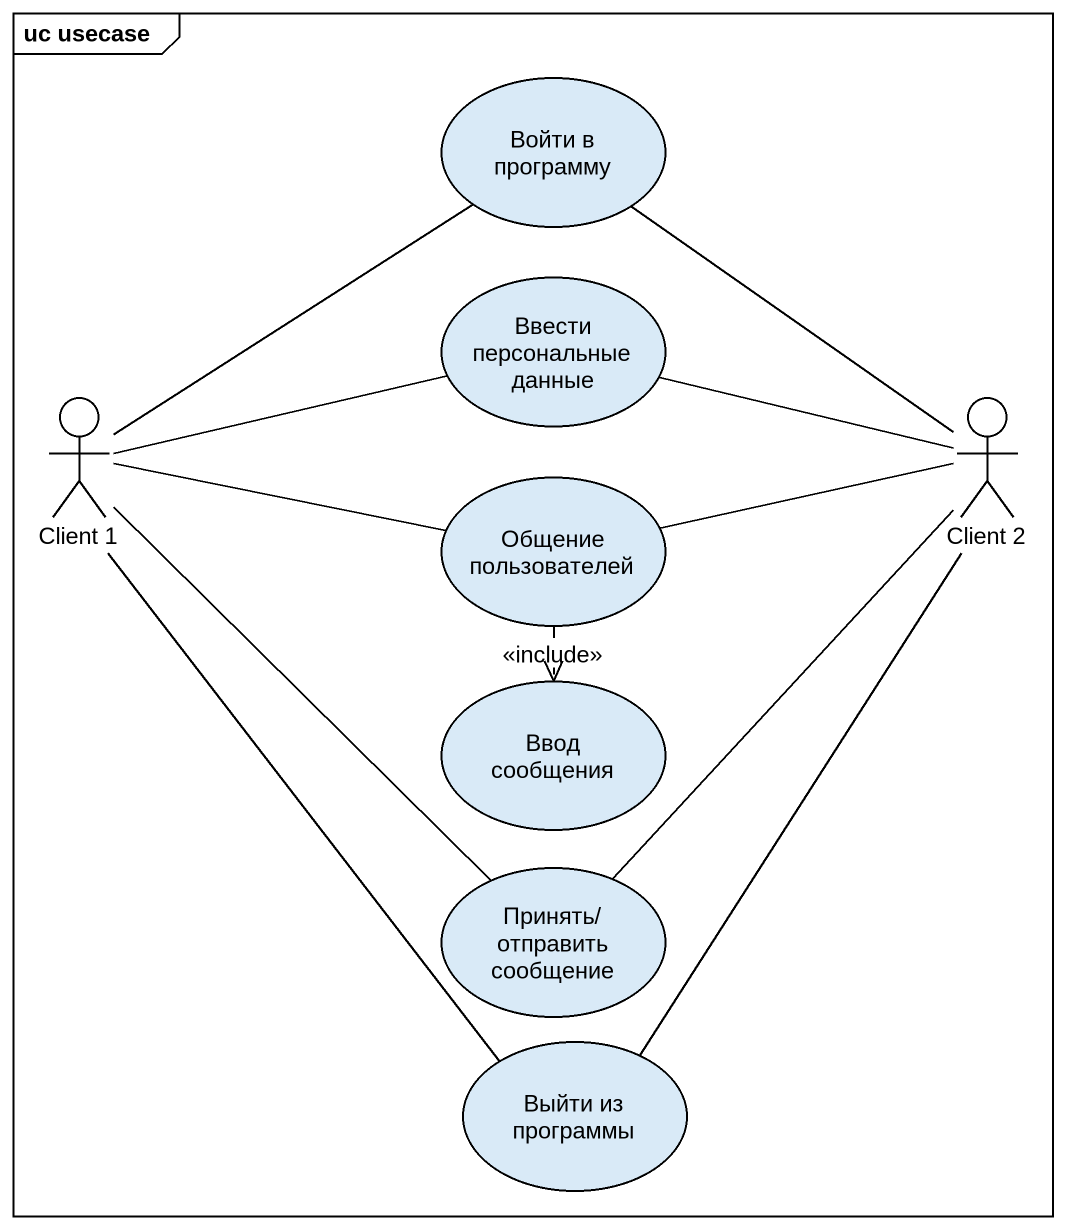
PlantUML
@startuml
mainframe uc usecase
usecase "Войти в программу" as Войти_в_программу
usecase "Ввести персональные данные" as Ввести_персональные_данные
actor "Client 1" as Client_1
actor "Client 2" as Client_2
usecase "Общение пользователей" as Общение_пользователей
usecase "Ввод сообщения" as Ввод_сообщения
usecase "Принять/ отправить сообщение" as Принять_отправить_сообщение
usecase "Выйти из программы" as Выйти_из_программы
Client_1 -up- Войти_в_программу
Client_1 -right- Ввести_персональные_данные
Client_1 -right- Общение_пользователей
Client_1 -- Выйти_из_программы
Client_2 -up- Войти_в_программу
Client_2 -left- Ввести_персональные_данные
Client_2 -left- Общение_пользователей
Client_2 -- Принять_отправить_сообщение
Client_2 -- Выйти_из_программы
Общение_пользователей ..> Ввод_сообщения : <<include>>
Принять_отправить_сообщение -up- Client_1
@enduml
